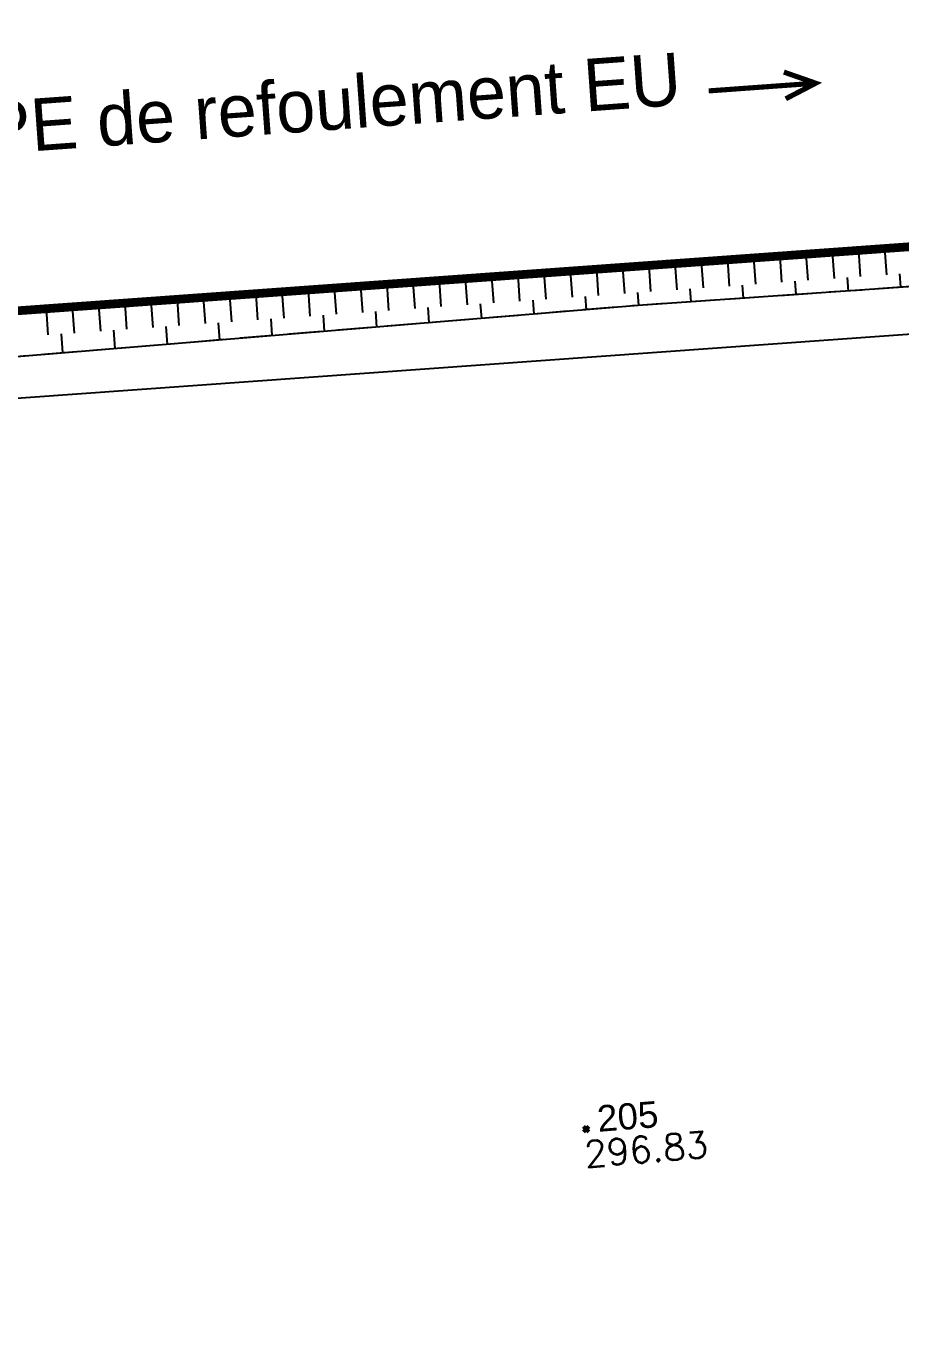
# Model space of a CAD drawing. Header units: metres. Extents: x 1851758 to 1852050, y 5187822 to 5188223.
# Drawn here: x 1851961.04 to 1851971.03, y 5187897.57 to 5187912.56 of the extents above; entities that cross this region are included whole.
import ezdxf
from ezdxf.enums import TextEntityAlignment as Align

# ---------------------------------------------------------------- set-up
doc = ezdxf.new("R2010")
doc.units = ezdxf.units.M
doc.header["$LTSCALE"] = 2.5
doc.header["$PDMODE"] = 35
doc.header["$PDSIZE"] = 0.03
doc.linetypes.add('L8', pattern=[0.225, 0.15, -0.075])
doc.layers.get('0').update_dxf_attribs({"linetype": 'CONTINUOUS', "lineweight": 30})
for name, color, linetype, plot in [('N', 1, 'CONTINUOUS', False), ('PRO_PAR_CONT_DA', 40, 'CONTINUOUS', False), ('PRO_PAR_CONT_DA_D', 7, 'CONTINUOUS', False)]:
    doc.layers.add(name, color=color, linetype=linetype, plot=plot)
for name, color, linetype, lineweight in [('P', 7, 'CONTINUOUS', 50), ('PRO_PAR', 1, 'CONTINUOUS', 35), ('PRO_PAR_DA', 1, 'CONTINUOUS', 35), ('PRO_PAR_SURF', 157, 'CONTINUOUS', 20), ('Z', 7, 'CONTINUOUS', 9)]:
    doc.layers.add(name, color=color, linetype=linetype, lineweight=lineweight)
for name, color, linetype in [('PFM_VRD ET 2D', 7, 'CONTINUOUS'), ('PRO_RES_EP_TXT', 5, 'CONTINUOUS'), ('PRO_RES_EU_TXT', 34, 'CONTINUOUS'), ('PRO_VOI', 7, 'CONTINUOUS')]:
    doc.layers.add(name, color=color, linetype=linetype)
doc.styles.add('Ecriture', font='NEWSGOTN.TTF')
doc.styles.add('SIMPLEX', font='SIMPLEX.SHX', dxfattribs={"oblique": 27})
doc.styles.get("Standard").update_dxf_attribs({"font": 'arial.ttf'})

# ---------------------------------------------------------------- blocks, each defined once
blk = doc.blocks.new('TCPOINT')
blk.add_point((0, 0))
at = {"layer": 'N'}
blk.add_attdef('MAT', (0.2, 0.2), '', height=0.34, dxfattribs=at)
at = {"layer": 'Z', "style": 'SIMPLEX'}
blk.add_attdef('ALT', (0.2, -0.54), '', height=0.34, dxfattribs=at)
blk = doc.blocks.new('fleche')
at = {"color": 0, "linetype": 'ByBlock', "lineweight": -2, "const_width": 0.049, "flags": 128}
for points in [[(0, 0), (1.021, -0.075)], [(0.717, -0.181), (1.021, -0.075), (0.736, 0.074)]]:
    blk.add_lwpolyline(points, dxfattribs=at)

msp = doc.modelspace()

# ---------------------------------------------------------------- linework, layer by layer
at = {"layer": 'PFM_VRD ET 2D', "flags": 128}
msp.add_lwpolyline([(1851956.642, 5187889.105), (1851969.131, 5187889.483), (1851971.365, 5187889.511), (1851973.828, 5187889.15), (1851975.058, 5187889.433), (1851976.893, 5187889.766), (1851977.906, 5187892.262), (1851977.916, 5187892.66), (1851978.001, 5187895.013), (1851978.004, 5187895.796), (1851978.016, 5187896.171), (1851977.964, 5187896.489), (1851977.389, 5187902.175), (1851977.228, 5187904.913), (1851976.726, 5187909.825), (1851976.719, 5187909.968), (1851976.728, 5187909.978), (1851976.513, 5187909.956), (1851968.03, 5187909.369), (1851959.683, 5187908.68)], dxfattribs=at)
at = {"layer": 'PRO_PAR', "const_width": 0.1, "flags": 128}
msp.add_lwpolyline([(1851978.077, 5187891.845), (1851978.221, 5187892.236), (1851977.132, 5187910.471), (1851898.993, 5187904.858)], dxfattribs=at)
at = {"layer": 'PRO_PAR_CONT_DA', "flags": 128}
msp.add_lwpolyline([(1851978.077, 5187891.845), (1851978.221, 5187892.236), (1851977.132, 5187910.471), (1851898.993, 5187904.858), (1851900.327, 5187886.29)], close=True, dxfattribs=at)
at = {"layer": 'PRO_PAR_CONT_DA_D', "flags": 128}
msp.add_lwpolyline([(1851977.187, 5187892.783), (1851976.194, 5187909.401), (1851900.062, 5187903.932), (1851901.253, 5187887.359)], close=True, dxfattribs=at)
at = {"layer": 'PRO_PAR_DA', "flags": 128}
msp.add_lwpolyline([(1851978.077, 5187891.845), (1851978.221, 5187892.236), (1851977.132, 5187910.471), (1851898.993, 5187904.858)], dxfattribs=at)
at = {"layer": 'PRO_PAR_SURF', "flags": 128}
for points in [[(1851898.993, 5187904.858), (1851977.132, 5187910.471), (1851978.221, 5187892.236), (1851977.187, 5187889.419), (1851900.494, 5187883.965)], [(1851977.132, 5187910.471), (1851898.993, 5187904.858), (1851900.494, 5187883.965), (1851977.187, 5187889.419), (1851978.221, 5187892.236)], [(1851977.132, 5187910.471), (1851978.221, 5187892.236), (1851978.077, 5187891.845), (1851900.327, 5187886.29), (1851898.993, 5187904.858)]]:
    msp.add_lwpolyline(points, close=True, dxfattribs=at)
at = {"layer": 'PRO_VOI', "color": 32}
for p, q in [((1851970.546, 5187909.998, 296.131), (1851970.567, 5187909.699, 296.131)), ((1851970.845, 5187910.019, 296.131), (1851970.866, 5187909.72, 296.131)), ((1851968.45, 5187909.847, 296.131), (1851968.471, 5187909.548, 296.131)), ((1851968.749, 5187909.869, 296.131), (1851968.771, 5187909.57, 296.131)), ((1851969.049, 5187909.89, 296.131), (1851969.07, 5187909.591, 296.131)), ((1851969.348, 5187909.912, 296.131), (1851969.37, 5187909.613, 296.131)), ((1851969.647, 5187909.933, 296.131), (1851969.669, 5187909.634, 296.131)), ((1851969.947, 5187909.955, 296.131), (1851969.968, 5187909.656, 296.131)), ((1851970.246, 5187909.976, 296.131), (1851970.268, 5187909.677, 296.131)), ((1851966.354, 5187909.697, 296.131), (1851966.376, 5187909.398, 296.131)), ((1851966.654, 5187909.718, 296.131), (1851966.675, 5187909.419, 296.131)), ((1851966.953, 5187909.74, 296.131), (1851966.975, 5187909.441, 296.131)), ((1851967.252, 5187909.761, 296.131), (1851967.274, 5187909.462, 296.131)), ((1851967.552, 5187909.783, 296.131), (1851967.573, 5187909.484, 296.131)), ((1851967.851, 5187909.804, 296.131), (1851967.873, 5187909.505, 296.131)), ((1851968.151, 5187909.826, 296.131), (1851968.172, 5187909.527, 296.131)), ((1851970.417, 5187909.688, 296.131), (1851970.428, 5187909.534, 296.131)), ((1851971.016, 5187909.731, 296.131), (1851971.027, 5187909.576, 296.131)), ((1851964.259, 5187909.546, 296.131), (1851964.28, 5187909.247, 296.131)), ((1851964.558, 5187909.568, 296.131), (1851964.579, 5187909.268, 296.131)), ((1851964.857, 5187909.589, 296.131), (1851964.879, 5187909.29, 296.131)), ((1851965.157, 5187909.611, 296.131), (1851965.178, 5187909.312, 296.131)), ((1851965.456, 5187909.632, 296.131), (1851965.478, 5187909.333, 296.131)), ((1851965.755, 5187909.654, 296.131), (1851965.777, 5187909.355, 296.131)), ((1851966.055, 5187909.675, 296.131), (1851966.076, 5187909.376, 296.131)), ((1851968.621, 5187909.559, 296.131), (1851968.632, 5187909.411, 296.131)), ((1851969.22, 5187909.602, 296.131), (1851969.231, 5187909.452, 296.131)), ((1851969.819, 5187909.645, 296.131), (1851969.83, 5187909.493, 296.131)), ((1851962.163, 5187909.396, 296.131), (1851962.184, 5187909.096, 296.131)), ((1851962.462, 5187909.417, 296.131), (1851962.484, 5187909.118, 296.131)), ((1851962.762, 5187909.439, 296.131), (1851962.783, 5187909.139, 296.131)), ((1851963.061, 5187909.46, 296.131), (1851963.083, 5187909.161, 296.131)), ((1851963.36, 5187909.482, 296.131), (1851963.382, 5187909.182, 296.131)), ((1851963.66, 5187909.503, 296.131), (1851963.681, 5187909.204, 296.131)), ((1851963.959, 5187909.525, 296.131), (1851963.981, 5187909.225, 296.131)), ((1851966.226, 5187909.387, 296.131), (1851966.238, 5187909.221, 296.131)), ((1851966.825, 5187909.43, 296.131), (1851966.836, 5187909.271, 296.131)), ((1851967.424, 5187909.473, 296.131), (1851967.435, 5187909.32, 296.131)), ((1851968.022, 5187909.516, 296.131), (1851968.033, 5187909.369, 296.131)), ((1851961.265, 5187909.331, 296.131), (1851961.286, 5187909.032, 296.131)), ((1851961.564, 5187909.353, 296.131), (1851961.586, 5187909.053, 296.131)), ((1851961.863, 5187909.374, 296.131), (1851961.885, 5187909.075, 296.131)), ((1851964.43, 5187909.258, 296.131), (1851964.443, 5187909.073, 296.131)), ((1851965.029, 5187909.301, 296.131), (1851965.041, 5187909.122, 296.131)), ((1851965.627, 5187909.344, 296.131), (1851965.64, 5187909.172, 296.131)), ((1851962.035, 5187909.086, 296.131), (1851962.05, 5187908.875, 296.131)), ((1851962.633, 5187909.129, 296.131), (1851962.648, 5187908.925, 296.131)), ((1851963.232, 5187909.172, 296.131), (1851963.246, 5187908.974, 296.131)), ((1851963.831, 5187909.215, 296.131), (1851963.845, 5187909.024, 296.131)), ((1851961.436, 5187909.043, 296.131), (1851961.451, 5187908.826, 296.131))]:
    msp.add_line(p, q, dxfattribs=at)
at = {"layer": 'PRO_VOI', "color": 34, "linetype": 'L8', "elevation": 296.131, "flags": 128}
msp.add_lwpolyline([(1851977.967, 5187896.489), (1851977.399, 5187902.08), (1851977.194, 5187905.248), (1851976.726, 5187909.825), (1851976.719, 5187909.968), (1851968.03, 5187909.369), (1851959.683, 5187908.68), (1851953.838, 5187907.976), (1851949.206, 5187907.54), (1851938.817, 5187906.989), (1851932.257, 5187906.617), (1851924.76, 5187906.295), (1851916.449, 5187905.748), (1851909.004, 5187905.053), (1851899.466, 5187904.467), (1851899.486, 5187902.532), (1851899.788, 5187893.797)], dxfattribs=at)

# ---------------------------------------------------------------- block references
at = {"layer": 'P'}
ref = msp.add_blockref('TCPOINT', (1851967.436, 5187899.955, 296.83), dxfattribs=dict(at, rotation=301.9002445867005))
ref.add_attrib('MAT', '205', (1851967.574, 5187899.923, 296.83), dxfattribs={"layer": 'N', "height": 0.3, "rotation": 4.6408})
ref.add_attrib('ALT', '296.83', dxfattribs={"layer": 'Z', "height": 0.3, "rotation": 4.6408, "style": 'SIMPLEX'}).set_placement((1851967.404, 5187899.817, 296.83), align=Align.TOP_LEFT)
at = {"layer": 'PRO_RES_EU_TXT', "linetype": 'Continuous', "ltscale": 0.2, "xscale": 1.196999999995604, "yscale": 1.196999999995604, "zscale": 1.196999999995604, "rotation": 8.327211399693416}
msp.add_blockref('fleche', (1851968.836, 5187911.821, -296.49), dxfattribs=at)

# ---------------------------------------------------------------- texts
at = {"layer": 'PRO_RES_EP_TXT', "linetype": 'Continuous', "ltscale": 0.2, "style": 'Ecriture'}
msp.add_text('Rétention des eaux pluviales de voirie', height=0.6, rotation=4.1089, dxfattribs=at).set_placement((1851949.348, 5187911.936))
at = {"layer": 'PRO_RES_EU_TXT', "linetype": 'Continuous', "ltscale": 0.2, "style": 'Ecriture'}
msp.add_text('PE de refoulement EU', height=0.6, rotation=4.1089, dxfattribs=at).set_placement((1851960.576, 5187911.092, -296.49))

doc.saveas('drawing.dxf')
